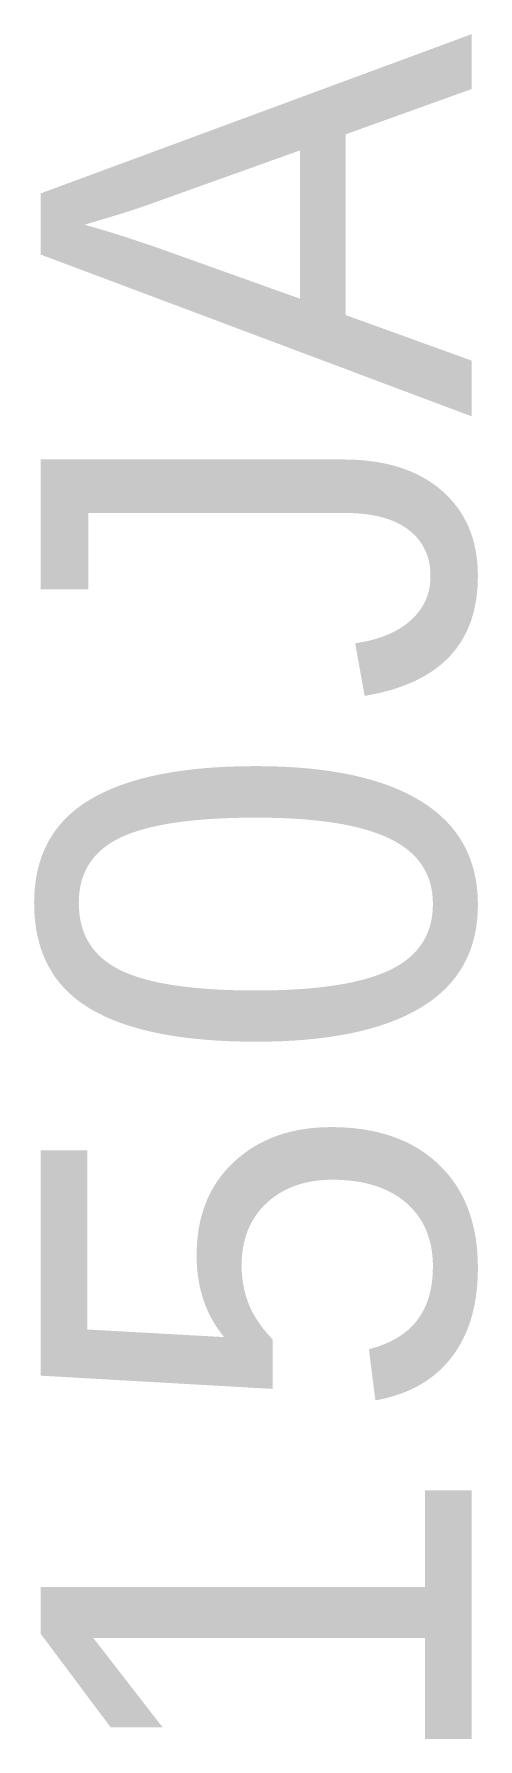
# Model space of a CAD drawing. Header units: inches. Extents: x 0 to 569, y 0 to 432.
# Drawn here: x 165.876 to 167.101, y 169.984 to 174.692 of the extents above; entities that cross this region are included whole.
import ezdxf

# ---------------------------------------------------------------- set-up
doc = ezdxf.new("R2010")
doc.units = ezdxf.units.IN
doc.layers.add('Sheet', color=255, linetype='Continuous')

msp = doc.modelspace()

# ---------------------------------------------------------------- texts
at = {"layer": 'Sheet'}
for s, p in [('A', (167.0844, 173.6328)), ('J', (167.0844, 172.8391)), ('0', (167.0844, 171.8469)), ('5', (167.0844, 170.8547)), ('1', (167.0844, 169.8625))]:
    msp.add_text(s, height=1.1906, rotation=90, dxfattribs=at).set_placement(p)

doc.saveas('drawing.dxf')
